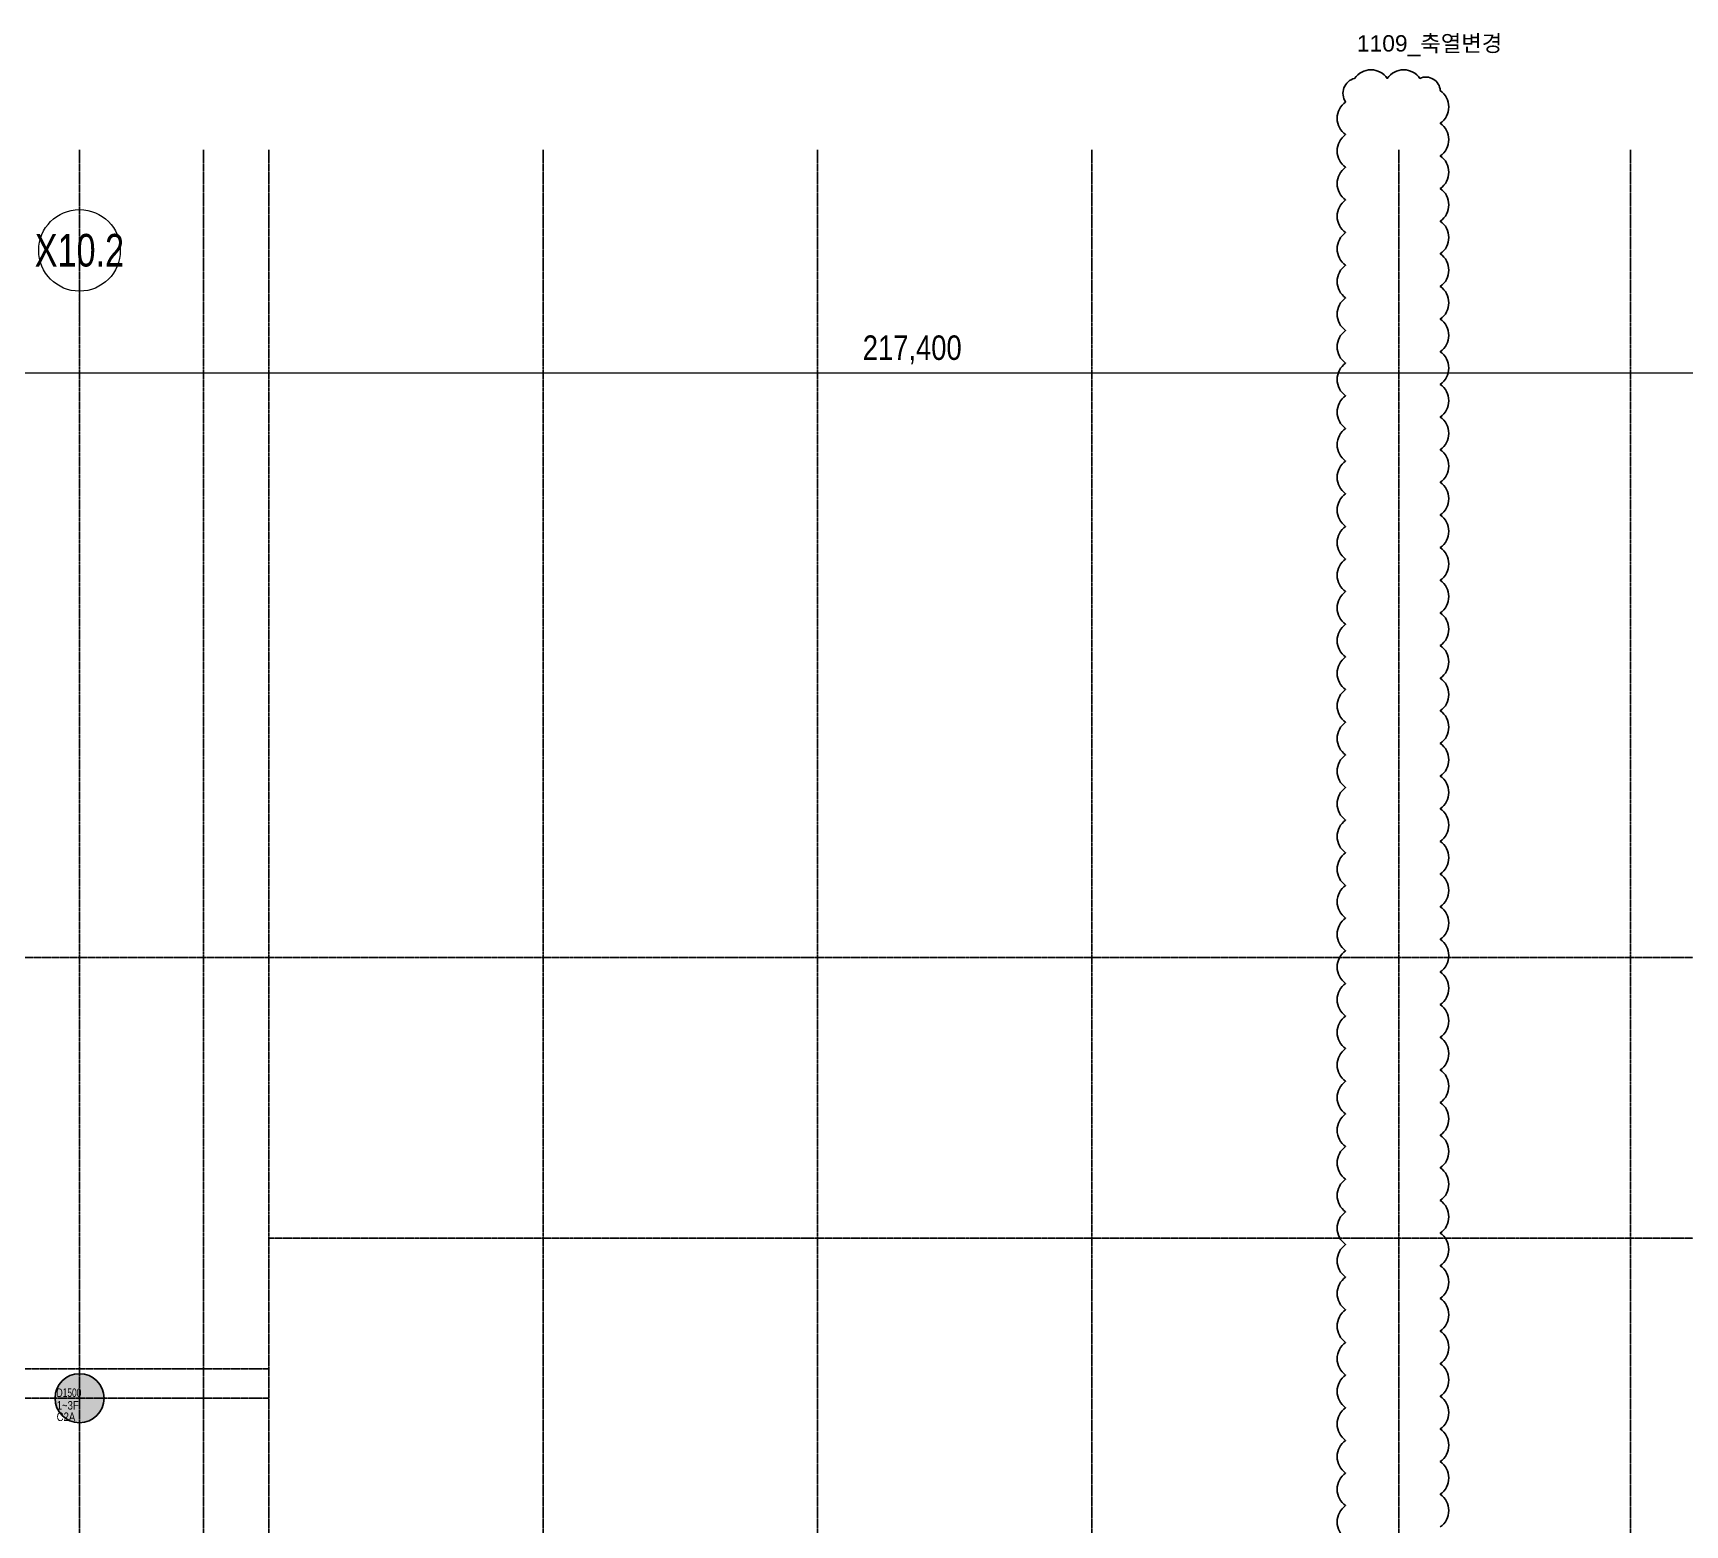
# Model space of a CAD drawing. Header units: millimetres. Extents: x 30450 to 679265, y -299204 to 155552.
# Drawn here: x 528271 to 578857, y -203784 to -158078 of the extents above; entities that cross this region are included whole.
import ezdxf
from ezdxf.enums import TextEntityAlignment as Align

# ---------------------------------------------------------------- set-up
doc = ezdxf.new("R2010")
doc.units = ezdxf.units.MM
doc.linetypes.add('X-GRID_1F$0$CENTER2', pattern=[1.125, 0.75, -0.125, 0.125, -0.125])
doc.layers.get('0').update_dxf_attribs({"lineweight": 20})
doc.layers.get('Defpoints').update_dxf_attribs({"color": 151, "lineweight": 9})
for name, color, linetype in [('X-COL-1F$0$A-254', 254, 'Continuous'), ('X-COL-1F$0$A-COL', 2, 'Continuous'), ('X-GRID_1F$0$A-CEN1', 1, 'X-GRID_1F$0$CENTER2'), ('X-GRID_1F$0$A-DIM1', 7, 'Continuous'), ('X-GRID_1F$0$BD 이후 수정-KKH', 70, 'Continuous')]:
    doc.layers.add(name, color=color, linetype=linetype)
doc.styles.add('X-COL-1F$0$Hrtext', font='arial.ttf', dxfattribs={"width": 0.8})
doc.styles.add('X-GRID_1F$0$Heerim', font='', dxfattribs={"width": 0.8})
doc.styles.add('X-GRID_1F$0$Hrtext', font='arial.ttf', dxfattribs={"width": 0.8})
doc.styles.add('X-GRID_1F$0$Standard', font='arial.ttf')
doc.styles.get('X-GRID_1F$0$Heerim').set_extended_font_data('Dotum')
doc.dimstyles.new('X-GRID_1F$0$1-250', dxfattribs={"dimscale": 250, "dimtxt": 3, "dimasz": 1, "dimexe": 2, "dimexo": 1.5, "dimgap": 1, "dimtad": 1, "dimdec": 0, "dimzin": 0, "dimdsep": 46, "dimlunit": 6, "dimtxsty": 'X-GRID_1F$0$Hrtext', "dimblk": 'X-GRID_1F$0$_ArchTick', "dimcen": 1, "dimdle": 2, "dimclrd": 256, "dimclre": 256, "dimclrt": 3, "dimadec": 0, "dimazin": 0, "dimtfac": 1, "dimtdec": 0, "dimtix": 1, "dimtmove": 2, "dimatfit": 3, "dimldrblk": 'X-GRID_1F$0$dotdim1', "dimfxl": 2, "dimtolj": 1, "dimtzin": 0, "dimlwd": -1, "dimarcsym": 0})

# ---------------------------------------------------------------- blocks, each defined once
blk = doc.blocks.new('X-GRID_1F$0$_ArchTick')
at = {"layer": 'X-GRID_1F$0$A-DIM1', "color": 0, "linetype": 'ByBlock', "const_width": 0.15}
blk.add_lwpolyline([(-0.5, -0.5), (0.5, 0.5)], dxfattribs=at)
blk = doc.blocks.new('*D54')
at = {"layer": 'Defpoints', "lineweight": -2, "transparency": 16777216}
for p, q in [((43849, 130791), (43849, 136884)), ((261249, 130791), (261249, 136884))]:
    blk.add_line(p, q, dxfattribs=at)
at = {"layer": 'Defpoints', "transparency": 16777216}
blk.add_line((43349, 136384), (261749, 136384), dxfattribs=at)
at = {"layer": 'Defpoints', "color": 0, "transparency": 16777216}
for p in [(261249, 136384), (43849, 130416), (261249, 130416)]:
    blk.add_point(p, dxfattribs=at)
at = {"layer": 'Defpoints', "transparency": 16777216, "xscale": 250, "yscale": 250, "zscale": 250, "rotation": 180}
blk.add_blockref('X-GRID_1F$0$_ArchTick', (43849, 136384), dxfattribs=at)
at = {"layer": 'Defpoints', "transparency": 16777216, "xscale": 250, "yscale": 250, "zscale": 250}
blk.add_blockref('X-GRID_1F$0$_ArchTick', (261249, 136384), dxfattribs=at)
at = {"layer": 'Defpoints', "transparency": 16777216, "insert": (152549, 137084), "char_height": 750, "attachment_point": 5, "style": 'X-GRID_1F$0$Hrtext'}
blk.add_mtext('\\A1;217,400', dxfattribs=at)
blk = doc.blocks.new('X-GRID_1F$0$dotdim1')
at = {"layer": 'X-GRID_1F$0$A-DIM1'}
for p, q in [((-2, 0), (2, 0)), ((0, 2), (0, -2))]:
    blk.add_line(p, q, dxfattribs=at)
at = {"layer": 'X-GRID_1F$0$A-DIM1', "const_width": 0.7}
blk.add_lwpolyline([(0.35, 0, 1), (-0.35, 0, 1)], format="xyb", close=True, dxfattribs=at)
blk = doc.blocks.new('*U52')
for q in [(0, 0), (0, 2)]:
    blk.add_line((0, 4), q)
blk.add_circle((0, 9), 5)
at = {"style": 'X-GRID_1F$0$Heerim', "width": 0.8}
blk.add_attdef('NO', text='', height=4, dxfattribs=at).set_placement((-0.01, 9.02), align=Align.MIDDLE_CENTER)
blk = doc.blocks.new('X-COL-1F$0$A$C21B320C8')
at = {"layer": 'X-COL-1F$0$A-254'}
h = blk.add_hatch(color=256, dxfattribs=at)
h.dxf.hatch_style = 1
h.paths.add_polyline_path([(-750, 0, 1), (750, 0, 1)])
at = {"layer": 'Defpoints', "const_width": 0.653}
blk.add_lwpolyline([(530, 530), (-530, -530)], dxfattribs=at)
at = {"layer": 'X-COL-1F$0$A-COL'}
blk.add_circle((0, 0), 750, dxfattribs=at)
at = {"layer": 'Defpoints', "style": 'X-COL-1F$0$Hrtext'}
for s, width, p in [('D1500', 0.7, (-700, 38)), ('1~3F', 0.8, (-700, -350))]:
    blk.add_text(s, height=262.5, dxfattribs=dict(at, width=width)).set_placement(p)
at = {"layer": 'Defpoints', "color": 6, "style": 'X-COL-1F$0$Hrtext', "width": 0.8}
blk.add_text('C2A', height=262.5, dxfattribs=at).set_placement((-700, -700))
blk = doc.blocks.new('X-COL-1F')
at = {"layer": 'X-COL-1F$0$A-COL'}
blk.add_blockref('X-COL-1F$0$A$C21B320C8', (127049, 104971), dxfattribs=at)
blk = doc.blocks.new('X-GRID_1F')
at = {"layer": 'X-GRID_1F$0$A-CEN1', "ltscale": 10}
for p, q in [((127048.8, 143216), (127048.8, 56771.2)), ((130848.8, 143216), (130848.8, 56771.2)), ((132848.8, 143216), (132848.8, 8263.5)), ((141248.8, 143216), (141248.8, 8263.5)), ((149648.8, 143216), (149648.8, 8263.5)), ((158048.8, 143216), (158048.8, 8263.5)), ((167448.8, 143216), (167448.8, 8263.5)), ((174548.8, 143216), (174548.8, 8263.5))]:
    blk.add_line(p, q, dxfattribs=at)
for points in [[(272938.8, 118471.2), (32410.1, 118471.2)], [(272938.8, 109871.2), (132848.8, 109871.2)], [(132848.8, 105871.2), (32410.1, 105871.2)], [(132848.8, 104971.2), (32410.1, 104971.2)]]:
    blk.add_lwpolyline(points, dxfattribs=at)
at = {"layer": 'X-GRID_1F$0$BD 이후 수정-KKH'}
blk.add_lwpolyline([(168719.8, 101028.8, 0.5205671), (168719.8, 102028.8, 0.5205671), (168719.8, 103028.8, 0.5205671), (168719.8, 104028.8, 0.5205671), (168719.8, 105028.8, 0.5205671), (168719.8, 106028.8, 0.5205671), (168719.8, 107028.8, 0.5205671), (168719.8, 108028.8, 0.5205671), (168719.8, 109028.8, 0.5205671), (168719.8, 110028.8, 0.5205671), (168719.8, 111028.8, 0.5205671), (168719.8, 112028.8, 0.5205671), (168719.8, 113028.8, 0.5205671), (168719.8, 114028.8, 0.5205671), (168719.8, 115028.8, 0.5205671), (168719.8, 116028.8, 0.5205671), (168719.8, 117028.8, 0.5205671), (168719.8, 118028.8, 0.5205671), (168719.8, 119028.8, 0.5205671), (168719.8, 120028.8, 0.5205671), (168719.8, 121028.8, 0.5205671), (168719.8, 122028.8, 0.5205671), (168719.8, 123028.8, 0.5205671), (168719.8, 124028.8, 0.5205671), (168719.8, 125028.8, 0.5205671), (168719.8, 126028.8, 0.5205671), (168719.8, 127028.8, 0.5205671), (168719.8, 128028.8, 0.5205671), (168719.8, 129028.8, 0.5205671), (168719.8, 130028.8, 0.5205671), (168719.8, 131028.8, 0.5205671), (168719.8, 132028.8, 0.5205671), (168719.8, 133028.8, 0.5205671), (168719.8, 134028.8, 0.5205671), (168719.8, 135028.8, 0.5205671), (168719.8, 136028.8, 0.5205671), (168719.8, 137028.8, 0.5205671), (168719.8, 138028.8, 0.5205671), (168719.8, 139028.8, 0.5205671), (168719.8, 140028.8, 0.5205671), (168719.8, 141028.8, 0.5205671), (168719.8, 142028.8, 0.5205671), (168719.8, 143028.8, 0.5205671), (168719.8, 144028.8, 0.5205671), (168719.8, 145028.8, 0.5205671), (168095.8, 145404.8, 0.5205671), (167095.8, 145404.8, 0.5205671), (166095.8, 145404.8, 0.5205671), (165820.9, 144679.7, 0.5205671), (165820.9, 143679.7, 0.5205671), (165820.9, 142679.7, 0.5205671), (165820.9, 141679.7, 0.5205671), (165820.9, 140679.7, 0.5205671), (165820.9, 139679.7, 0.5205671), (165820.9, 138679.7, 0.5205671), (165820.9, 137679.7, 0.5205671), (165820.9, 136679.7, 0.5205671), (165820.9, 135679.7, 0.5205671), (165820.9, 134679.7, 0.5205671), (165820.9, 133679.7, 0.5205671), (165820.9, 132679.7, 0.5205671), (165820.9, 131679.7, 0.5205671), (165820.9, 130679.7, 0.5205671), (165820.9, 129679.7, 0.5205671), (165820.9, 128679.7, 0.5205671), (165820.9, 127679.7, 0.5205671), (165820.9, 126679.7, 0.5205671), (165820.9, 125679.7, 0.5205671), (165820.9, 124679.7, 0.5205671), (165820.9, 123679.7, 0.5205671), (165820.9, 122679.7, 0.5205671), (165820.9, 121679.7, 0.5205671), (165820.9, 120679.7, 0.5205671), (165820.9, 119679.7, 0.5205671), (165820.9, 118679.7, 0.5205671), (165820.9, 117679.7, 0.5205671), (165820.9, 116679.7, 0.5205671), (165820.9, 115679.7, 0.5205671), (165820.9, 114679.7, 0.5205671), (165820.9, 113679.7, 0.5205671), (165820.9, 112679.7, 0.5205671), (165820.9, 111679.7, 0.5205671), (165820.9, 110679.7, 0.5205671), (165820.9, 109679.7, 0.5205671), (165820.9, 108679.7, 0.5205671), (165820.9, 107679.7, 0.5205671), (165820.9, 106679.7, 0.5205671), (165820.9, 105679.7, 0.5205671), (165820.9, 104679.7, 0.5205671), (165820.9, 103679.7, 0.5205671), (165820.9, 102679.7, 0.5205671), (165820.9, 101679.7, 0.5205671), (165820.9, 100679.7, 0.5205671)], format="xyb", dxfattribs=at)
at = {"layer": 'Defpoints', "xscale": 250.0000000000008, "yscale": 250.0000000000008, "zscale": 250.0000000000008}
blk.add_blockref('*U52', (127048.8, 137883.5), dxfattribs=at).add_auto_attribs({'NO': 'X10.2'})
at = {"layer": 'X-GRID_1F$0$BD 이후 수정-KKH', "style": 'X-GRID_1F$0$Standard'}
blk.add_text('1109_축열변경', height=500, dxfattribs=at).set_placement((166164.6, 146226.1))
at = {"layer": 'Defpoints'}
dim = blk.add_linear_dim(base=(261248.8, 136383.5), p1=(43848.8, 130416), p2=(261248.8, 130416), dimstyle='X-GRID_1F$0$1-250', override={"dimclrt": 256}, dxfattribs=at)
dim.commit()
dim.dimension.update_dxf_attribs({"geometry": '*D54', "text_midpoint": (152548.8, 137084.3)})

msp = doc.modelspace()

# ---------------------------------------------------------------- block references
for name in ['X-GRID_1F', 'X-COL-1F']:
    msp.add_blockref(name, (402645, -304871))

doc.saveas('drawing.dxf')
